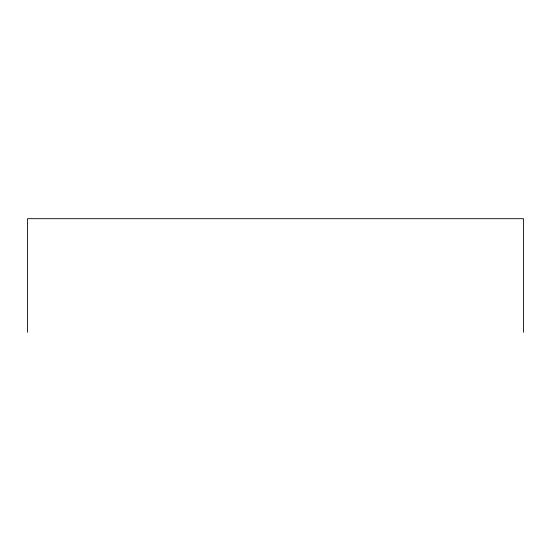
<?xml version="1.0" encoding="UTF-8"?>
<svg xmlns="http://www.w3.org/2000/svg" width="551" height="551" viewBox="0 0 551 551"><rect width="100%" height="100%" fill="white"/><g stroke="black" fill="none" stroke-linecap="round" stroke-linejoin="round"><path stroke-width="0.83" d="M523.45 332.308L523.45 218.692L27.55 218.692L27.55 332.308"/></g></svg>
